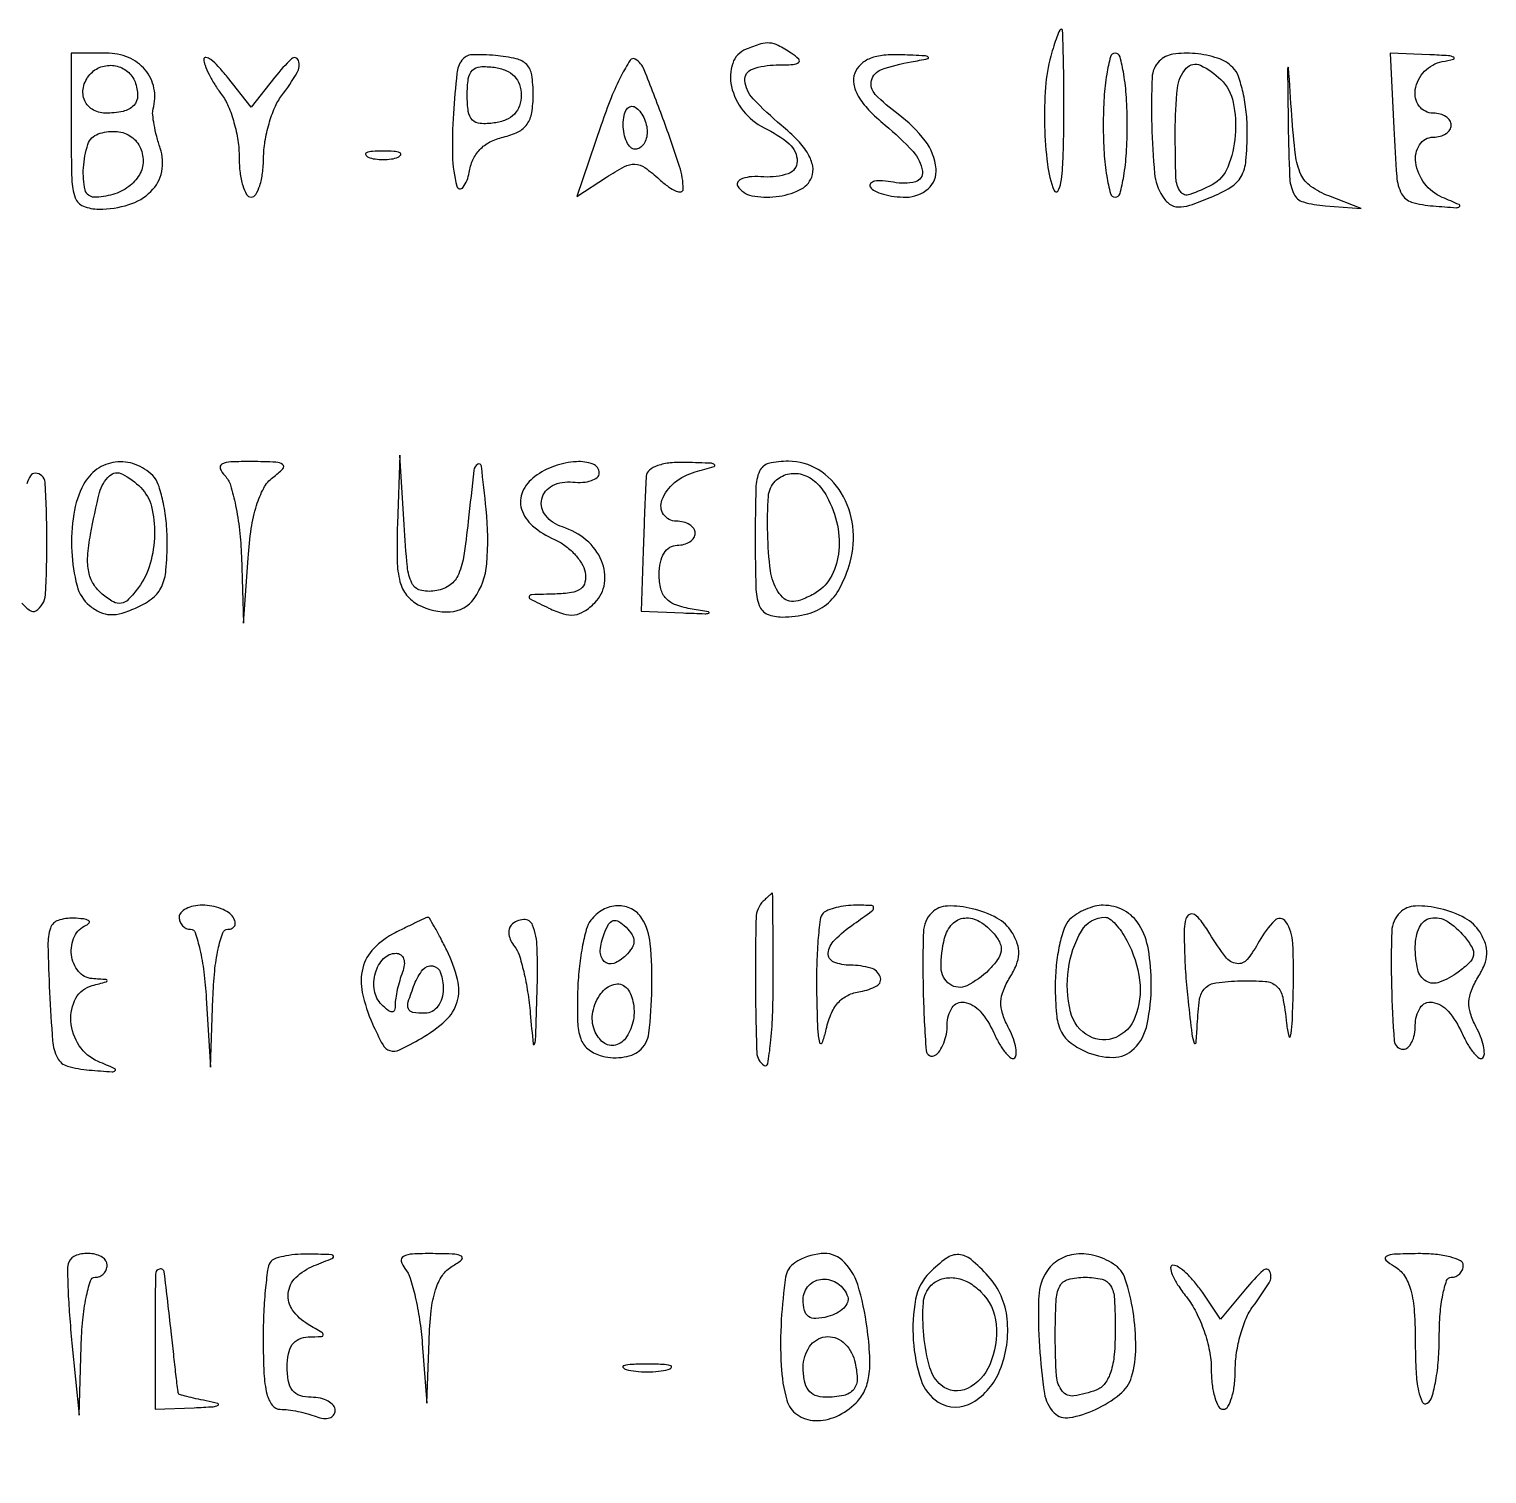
# Model space of a CAD drawing. Extents: x 24 to 1546, y 0 to 2379.
# Drawn here: x 945.5 to 1067, y 1287.6 to 1408 of the extents above; entities that cross this region are included whole.
import ezdxf

# ---------------------------------------------------------------- set-up
doc = ezdxf.new("R2010")
doc.units = 0
doc.header["$MEASUREMENT"] = 0
doc.layers.get('0').update_dxf_attribs({"linetype": 'CONTINUOUS'})

msp = doc.modelspace()

# ---------------------------------------------------------------- linework, layer by layer
for points in [[(1030.630286, 1405.75, 0.046877), (1030.192075, 1403.16855, 0.024772), (1030.11102, 1399.917988, 0.024578), (1030.344081, 1396.763529, 0.062562), (1030.906075, 1394.542738, 0.612952), (1031.209624, 1394.512834, 0.107508), (1031.475669, 1395.230452, 0.025883), (1031.654203, 1397.229461, 0.007719), (1031.721245, 1400.292738, 0.003269), (1031.720969, 1403.248067, 0.005449), (1031.677354, 1405.735992, 0.001192), (1031.610816, 1407.894822, 0.404524), (1031.502087, 1408, 0.298034), (1031.372585, 1407.915284, 0.010634), (1031.135105, 1407.339062, 0.016515), (1030.880824, 1406.612437, 0.010441)], [(1005.25, 1406.337719, 0.216915), (1004.122345, 1405.151414, 0.140433), (1004.018794, 1403.22869, 0.111622), (1004.996868, 1401.191255, 0.113982), (1006.75, 1399.791091, -0.065566), (1008.83457, 1398.431641, -0.220347), (1009.494245, 1396.986409, -0.320364), (1008.746577, 1395.951481, -0.098824), (1006.72721, 1395.691384, 0.030923), (1005.703254, 1395.69864, 0.068876), (1004.939832, 1395.550018, 0.142779), (1004.556602, 1395.280198, 0.316825), (1004.536227, 1394.941384, 0.207209), (1005.70776, 1394.12504, 0.079686), (1007.731643, 1394.042185, 0.078898), (1009.699514, 1394.598672, 0.195258), (1010.704927, 1395.673436, 0.138176), (1010.788462, 1396.580901, 0.086952), (1010.414632, 1397.585368, 0.060302), (1009.557289, 1398.71265, 0.026131), (1008.173542, 1399.996262, -0.028827), (1005.820524, 1402.202712, -0.170552), (1005.139399, 1403.719618, -0.342799), (1005.759717, 1404.674106, -0.082294), (1007.75, 1405.015313, 0.011096), (1009.150937, 1405.054211, 0.155556), (1009.616929, 1405.228862, 0.461139), (1009.628119, 1405.512621, 0.043106), (1009, 1406, 0.022329), (1007.911049, 1406.636696, 0.098976), (1007.203011, 1406.845769, 0.097389), (1006.46328, 1406.768296, 0.021256)], [(949, 1399.5, 0.006695), (949.053765, 1395.485022, 0.078795), (949.338803, 1393.953807, 0.215329), (950.015646, 1393.249466, 0.09557), (951.30887, 1393, 0.074972), (953.811718, 1393.377409, 0.121139), (955.649395, 1394.480047, 0.147496), (956.544118, 1396.132011, 0.133274), (956.424426, 1398.076196, -0.017554), (956.127358, 1399.066739, -0.019685), (955.913163, 1400.03874, -0.01938), (955.796488, 1400.874069, -0.091786), (955.836394, 1401.353558, 0.115467), (955.899264, 1403.090559, 0.12693), (955.173586, 1404.607335, 0.120702), (953.768063, 1405.635997, 0.098203), (951.932612, 1406), (949, 1406)], [(960.054039, 1405.5, 0.090426), (960.152388, 1404.988421, 0.023833), (960.492079, 1404.223543, 0.023392), (960.969134, 1403.375425, 0.022105), (961.531803, 1402.55887, -0.06297), (962.095267, 1401.578826, -0.030841), (962.568717, 1400.215967, -0.030007), (962.892199, 1398.718091, -0.038193), (963, 1397.30887, 0.028616), (963.072617, 1396.041096, 0.044794), (963.29375, 1394.971981, 0.056053), (963.614859, 1394.223938, 0.269593), (964, 1394, 0.265128), (964.387192, 1394.220834, 0.056741), (964.715592, 1394.954688, 0.045313), (964.946956, 1396.004841, 0.029134), (965.031803, 1397.25, -0.038256), (965.151715, 1398.636656, -0.029648), (965.485547, 1400.115519, -0.030416), (965.966128, 1401.465055, -0.061237), (966.531803, 1402.44113, 0.026832), (967.8387, 1404.376603, 0.224078), (967.940783, 1405.400361, 0.544343), (967.372738, 1405.534762, 0.034227), (965.977764, 1404), (964, 1401.5), (962.022236, 1404, 0.018021), (961.26217, 1404.892678, 0.044583), (960.62825, 1405.471875, 0.11756), (960.230449, 1405.648172, 0.471845)], [(980.850282, 1400.959704, 0.023323), (980.775651, 1397.447593, 0.058815), (981.139252, 1394.920258, 0.630793), (981.661022, 1394.822666, 0.122468), (982.159206, 1396.046897, -0.070109), (982.468076, 1397.110051, -0.085859), (983.046392, 1397.966304, -0.083071), (983.895906, 1398.598421, -0.060994), (985, 1399.00409, 0.054595), (986.242107, 1399.442569, 0.127587), (986.988903, 1400.074452, 0.114681), (987.380617, 1401.037276, 0.039526), (987.5, 1402.545085, 0.036237), (987.38127, 1404.181187, 0.15707), (986.95764, 1405.043854, 0.147046), (986.092218, 1405.528757, 0.030488), (984.350282, 1405.805879, 0.034211), (982.390861, 1405.861569, 0.230278), (981.558156, 1405.414577, 0.131201), (981.138854, 1404.315866, 0.008944)], [(993.166649, 1400.027455), (991.148416, 1394.05114), (993.599831, 1395.657369, -0.022561), (995.097942, 1396.545076, -0.133429), (995.978499, 1396.746167, -0.145952), (996.799408, 1396.464407, -0.028777), (998.025623, 1395.476811, 0.025774), (998.784472, 1394.858089, 0.060875), (999.420027, 1394.501843, 0.141511), (999.824417, 1394.457943, 0.364399), (1000, 1394.666874, 0.079015), (999.699179, 1396.558566, 0.009595), (998.313095, 1400.545405, 0.006446), (996.756746, 1404.597958, 0.160778), (995.998836, 1405.500719, 0.410826), (995.580033, 1405.40441, 0.021913), (994.831125, 1404.100457, 0.024058), (993.999032, 1402.283292, 0.013907)], [(1014.295073, 1404.326564, 0.138176), (1014.211538, 1403.419099, 0.086952), (1014.585368, 1402.414632, 0.060302), (1015.442711, 1401.28735, 0.026131), (1016.826458, 1400.003738, -0.031964), (1019.149333, 1397.798032, -0.151317), (1019.933393, 1396.162414, -0.387308), (1019.342702, 1395.284735, -0.107476), (1017.530262, 1395.238966, 0.027972), (1016.617574, 1395.361032, 0.068119), (1015.941332, 1395.321085, 0.162929), (1015.613909, 1395.134463, 0.332306), (1015.589279, 1394.855543, 0.143967), (1015.956781, 1394.52583, 0.041221), (1016.679751, 1394.251316, 0.037812), (1017.585845, 1394.063011, 0.03234), (1018.559017, 1394, 0.183435), (1020.414762, 1394.704522, 0.23938), (1021.07039, 1396.369113, 0.140244), (1020.161324, 1398.689613, 0.070645), (1017.902225, 1400.914167, -0.039687), (1016.007138, 1402.562826, -0.261177), (1015.690206, 1403.732735, -0.254003), (1016.522702, 1404.63741, -0.038), (1019, 1405.279142, 0.00494), (1020.381547, 1405.541102, 0.648734), (1020.41044, 1405.668778, 0.149112), (1020.110756, 1405.77693, 0.002205), (1018.218615, 1405.863818, 0.033421), (1016.715938, 1405.825733, 0.070432), (1015.5831, 1405.557152, 0.09444), (1014.787558, 1405.056455, 0.114072)], [(1035, 1400, 0.015416), (1035.071434, 1397.683687, 0.025878), (1035.291667, 1395.75, 0.024068), (1035.604992, 1394.303225, 0.339565), (1036, 1394, 0.339565), (1036.395008, 1394.303225, 0.024068), (1036.708333, 1395.75, 0.025878), (1036.928566, 1397.683687, 0.015416), (1037, 1400, 0.015416), (1036.928566, 1402.316313, 0.025878), (1036.708333, 1404.25, 0.024068), (1036.395008, 1405.696775, 0.339565), (1036, 1406, 0.339565), (1035.604992, 1405.696775, 0.024068), (1035.291667, 1404.25, 0.025878), (1035.071434, 1402.316313, 0.015416)], [(1039.666667, 1405.333333, 0.188998), (1039.068584, 1403.964044, 0.015254), (1039.037697, 1399.960217, 0.018309), (1039.274229, 1395.983189, 0.117625), (1039.922954, 1394.090423, 0.089797), (1040.529926, 1393.430303, 0.155209), (1041.226482, 1393.183714, 0.089107), (1042.214776, 1393.328497, 0.017375), (1043.907641, 1393.961744, 0.037994), (1045.621346, 1394.82934, 0.128409), (1046.488359, 1395.722088, 0.107002), (1046.893139, 1397.020684, 0.022246), (1047, 1399.42132, 0.02615), (1046.911675, 1401.109014, 0.028741), (1046.6475, 1402.725013, 0.029885), (1046.263408, 1404.064462, 0.112062), (1045.8, 1404.8, 0.118199), (1044.532541, 1405.577247, 0.057074), (1042.655723, 1405.959188, 0.057775), (1040.80926, 1405.906209, 0.161711)], [(1059.202283, 1399.75, 0.007356), (1059.454341, 1395.709986, 0.098684), (1059.853765, 1394.28754, 0.207745), (1060.69366, 1393.593425, 0.050808), (1062.5, 1393.265736, 0.002291), (1064.414978, 1393.125023, 0.211108), (1064.672849, 1393.218376, 0.533532), (1064.644809, 1393.378956, 0.004353), (1063.25, 1393.983511, -0.132043), (1061.776108, 1395.134158, -0.124885), (1061.038965, 1396.892883, -0.180334), (1061.350981, 1398.368151, -0.256817), (1062.5, 1399, 0.064853), (1063.073457, 1399.074694, 0.082425), (1063.559375, 1399.29375, 0.098894), (1063.884432, 1399.618646, 0.148195), (1064, 1400, 0.148195), (1063.884432, 1400.381354, 0.098894), (1063.559375, 1400.70625, 0.082425), (1063.073457, 1400.925306, 0.064853), (1062.5, 1401, -0.238821), (1061.32254, 1401.596421, -0.204268), (1061.002278, 1402.963697, -0.148617), (1061.773487, 1404.489544, -0.155603), (1063.25, 1405.294267, 0.016623), (1064.189335, 1405.507797, 0.679341), (1064.207584, 1405.658402, 0.10967), (1063.771637, 1405.783505, 0.00493), (1062.202283, 1405.863818), (1058.904565, 1406)], [(954.32411, 1403.597766, -0.089922), (954.54035, 1402.455199, -0.195448), (954.216281, 1401.63992, -0.152441), (953.329735, 1401.151136, -0.050372), (951.833333, 1401, -0.144806), (950.746631, 1401.321462, -0.166231), (950.080493, 1402.169004, -0.156123), (950.050268, 1403.29115, -0.12631), (950.666667, 1404.333333, -0.124883), (951.606864, 1404.892984, -0.122331), (952.707865, 1404.942546, -0.123631), (953.695388, 1404.472223, -0.129185)], [(986.5, 1402.5, -0.082847), (986.352757, 1401.617458, -0.110331), (985.928806, 1400.926605, -0.102222), (985.222385, 1400.446544, -0.0631), (984.25, 1400.180449, -0.049728), (983.08473, 1400.131823, -0.187903), (982.43287, 1400.430103, -0.160065), (982.092891, 1401.129015, -0.033839), (982, 1402.5, -0.033839), (982.092891, 1403.870985, -0.160065), (982.43287, 1404.569897, -0.187903), (983.08473, 1404.868177, -0.049728), (984.25, 1404.819551, -0.0631), (985.222385, 1404.553456, -0.102222), (985.928806, 1404.073395, -0.110331), (986.352757, 1403.382542, -0.082847)], [(1044.8, 1403.8, -0.146056), (1045.828579, 1401.896154, -0.072339), (1045.997118, 1399.129783, -0.07397), (1045.37915, 1396.505296, -0.176932), (1044.065741, 1395.035184, -0.036989), (1042.20947, 1394.211889, -0.340459), (1041.424048, 1394.465901, -0.144155), (1041.056734, 1395.59174, -0.007258), (1041, 1399.5, -0.025535), (1041.182559, 1403.072364, -0.156671), (1041.913239, 1404.740119, -0.332344), (1043.103464, 1404.988, -0.087474)], [(1050.412042, 1400, 0.006382), (1050.52465, 1395.718463, 0.098262), (1050.866459, 1394.290529, 0.220299), (1051.676104, 1393.599839, 0.050049), (1053.5, 1393.281886), (1056.5, 1393.063772), (1053.797894, 1394.099255, -0.062416), (1052.306727, 1394.895816, -0.131922), (1051.475469, 1395.8965, -0.078322), (1051.017083, 1397.524106, -0.012601), (1050.709936, 1400.817369, 0.000175), (1050.437994, 1404.801777, 0.810153), (1050.389867, 1404.808584, 0.090888), (1050.351132, 1404.580489, 0.000117)], [(997, 1399.440983, -0.067639), (996.925146, 1398.890182, -0.08433), (996.70625, 1398.423289, -0.09965), (996.38134, 1398.111069, -0.142666), (996, 1398, -0.195654), (995.618015, 1398.155423, -0.086673), (995.29375, 1398.604836, -0.066561), (995.073608, 1399.270941, -0.0466), (995, 1400.059017, -0.047867), (995.071541, 1400.804599, -0.104212), (995.29375, 1401.33165, -0.181468), (995.621877, 1401.558599, -0.202618), (996, 1401.5, -0.08825), (996.382836, 1401.157656, -0.053305), (996.70625, 1400.640225, -0.051278), (996.925833, 1400.038022, -0.061875)], [(955, 1397, -0.135612), (954.684693, 1395.858848, -0.099785), (953.7977, 1394.883657, -0.086556), (952.473972, 1394.225949, -0.072238), (950.918213, 1394, -0.352042), (950.16704, 1394.603708, -0.070041), (950.024811, 1396.447876, -0.063135), (950.398159, 1398.399842, -0.234166), (951.25, 1399.269359, -0.092767), (952.659926, 1399.483342, -0.12815), (953.881184, 1399.119839, -0.139346), (954.701639, 1398.238578, -0.118747)], [(973.75, 1397.337719, 0.057986), (974.320008, 1397.181385, 0.037979), (975, 1397.12966, 0.037979), (975.679992, 1397.181385, 0.057986), (976.25, 1397.337719, 0.174857), (976.459382, 1397.525001, 0.447206), (976.398438, 1397.693942, 0.078554), (975.89144, 1397.810911, 0.017491), (975, 1397.842105, 0.017491), (974.10856, 1397.810911, 0.078554), (973.601562, 1397.693942, 0.447206), (973.540618, 1397.525001, 0.174857)], [(950.035184, 1370.065741, 0.084958), (949.211611, 1367.596152, 0.050377), (949.050757, 1364.488133, 0.051157), (949.488457, 1361.615103, 0.157448), (950.529614, 1359.975423, 0.064112), (951.400712, 1359.423598, 0.100504), (952.259857, 1359.216725, 0.083206), (953.246014, 1359.345727, 0.032867), (954.529614, 1359.831539, 0.060604), (955.811208, 1360.614799, 0.119404), (956.541969, 1361.549661, 0.085648), (956.901196, 1362.928254, 0.02101), (957, 1365.278561, 0.025321), (956.911707, 1367.02091, 0.028193), (956.6475, 1368.683077, 0.029192), (956.263672, 1370.05725, 0.114156), (955.8, 1370.8, 0.10819), (954.338635, 1371.736392, 0.120833), (952.679399, 1371.926055, 0.123406), (951.146845, 1371.32765, 0.115908)], [(961.8, 1370.8, -0.12377), (962.277076, 1370.002511, -0.022617), (962.701839, 1368.322187, -0.023096), (963.026134, 1366.262818, -0.019175), (963.184982, 1364.05), (963.369965, 1358.5), (963.743575, 1363.932601, -0.019843), (964.010137, 1366.383299, -0.037564), (964.449463, 1368.319548, -0.048006), (965.047301, 1369.756955, -0.108116), (965.808592, 1370.650798, 0.03223), (966.642891, 1371.374244, 0.458579), (966.619259, 1371.721614, 0.152282), (966.058815, 1371.920304, 0.00731), (964.05, 1371.968197, 0.012562), (962.309965, 1371.94052, 0.109905), (961.56875, 1371.743374, 0.382086), (961.428062, 1371.371827, 0.104738)], [(976.189084, 1366.785184, 0.012468), (976.164005, 1363.704227, 0.05892), (976.400499, 1361.956498, 0.106262), (976.956257, 1360.845768, 0.101279), (977.927558, 1360.03877, 0.138722), (980.592496, 1359.454826, 0.227188), (982.573801, 1360.554687, 0.13515), (983.628595, 1363.457206, 0.045544), (983.578039, 1368, 0.003675), (983.182344, 1371.59912, 0.560908), (982.872648, 1371.741748, 0.219491), (982.558283, 1371.226574, 0.00236), (982.087003, 1367, -0.012536), (981.686767, 1363.971543, -0.072719), (981.209127, 1362.436449, -0.143127), (980.468666, 1361.610966, -0.103867), (979.301777, 1361.187234, -0.098932), (978.083416, 1361.255398, -0.224123), (977.390495, 1361.832048, -0.085335), (977.015217, 1363.212091, -0.008235), (976.740861, 1366.687234), (976.378169, 1372.5)], [(987.636704, 1370.723619, 0.13033), (986.611565, 1369.456506, 0.182425), (986.524865, 1368.016769, 0.142495), (987.453097, 1366.611722, 0.072484), (989.263318, 1365.478879, -0.05402), (990.138885, 1364.974772, -0.047066), (990.931416, 1364.273483, -0.049591), (991.529825, 1363.491581, -0.092314), (991.817482, 1362.75, -0.095695), (991.813405, 1361.915709, -0.188517), (991.461943, 1361.365391, -0.121391), (990.688209, 1361.048991, -0.030663), (989.323324, 1360.93232, 0.002829), (987.381754, 1360.874784, 0.284894), (987.165432, 1360.729829, 0.402829), (987.238379, 1360.523962, 0.003886), (988.792505, 1359.760539, 0.03774), (990.016808, 1359.280903, 0.10403), (990.934986, 1359.197463, 0.115331), (991.751903, 1359.492271, 0.052403), (992.640126, 1360.211555, 0.162097), (993.443677, 1361.817246, 0.137505), (993.19539, 1363.706146, 0.116832), (991.925582, 1365.423779, 0.098883), (989.944191, 1366.517713, -0.14472), (988.543478, 1367.465287, -0.231773), (988.216669, 1368.841967, -0.22709), (989.105179, 1369.965692, -0.141579), (990.790988, 1370.26179, 0.042527), (991.636913, 1370.242822, 0.066278), (992.351103, 1370.38384, 0.091764), (992.831544, 1370.652783, 0.222952), (993, 1371.01179, 0.314162), (992.484536, 1371.751198, 0.102072), (991.094419, 1371.960955, 0.072758), (989.279068, 1371.59497, 0.071917)], [(996.913694, 1370.75, 0.006388), (996.871216, 1369.994423, 0.000851), (996.804655, 1368.398438, 0.000985), (996.732692, 1366.506002, 0.000828), (996.663694, 1364.5), (996.5, 1359.5), (1000, 1359.359171, 0.001701), (1001.815673, 1359.292301, 0.108586), (1002.126424, 1359.349784, 0.745894), (1002.116616, 1359.438438, 0.003529), (1000.75, 1359.675594, -0.042798), (999.397473, 1360.021396, -0.119186), (998.579479, 1360.549296, -0.132386), (998.142391, 1361.354737, -0.058556), (998, 1362.566422, -0.049628), (998.100166, 1363.573101, -0.088738), (998.404094, 1364.344404, -0.11688), (998.884804, 1364.825422, -0.139141), (999.5, 1365, 0.064853), (1000.073457, 1365.074694, 0.082425), (1000.559375, 1365.29375, 0.098894), (1000.884432, 1365.618646, 0.148195), (1001, 1366, 0.154938), (1000.878911, 1366.381387, 0.097747), (1000.537836, 1366.70625, 0.080104), (1000.028282, 1366.92549, 0.06169), (999.426676, 1367, -0.24854), (998.365597, 1367.562167, -0.245611), (998.2275, 1368.76096, -0.130648), (999.278847, 1370.212582, -0.103559), (1001.005251, 1371.106475, 0.003938), (1002.570705, 1371.555378, 0.56072), (1002.611758, 1371.708722, 0.195388), (1002.348332, 1371.827751, 0.001955), (1000.25, 1371.90032, 0.031751), (998.922717, 1371.856745, 0.059), (997.87165, 1371.628141, 0.084136), (997.177202, 1371.248851, 0.211596)], [(1006, 1365.5, 0.006775), (1006.053959, 1361.517766, 0.07687), (1006.33595, 1359.972807, 0.212564), (1007.000498, 1359.263551, 0.10181), (1008.25, 1359.015313, 0.059541), (1010.375762, 1359.284041, 0.109224), (1011.930865, 1360.058926, 0.104092), (1013.061754, 1361.447428, 0.050658), (1013.902839, 1363.585233, 0.098941), (1014.132467, 1366.586433, 0.106804), (1013.172347, 1369.356233, 0.117556), (1011.251972, 1371.295453, 0.139964), (1008.784392, 1372, 0.058323), (1007.115584, 1371.804677, 0.237587), (1006.357092, 1371.16639, 0.095474), (1006.051082, 1369.760695, 0.005994)], [(954.8, 1369.8, -0.135949), (955.694416, 1368.220174, -0.06709), (955.951838, 1365.909232, -0.063979), (955.580579, 1363.466438, -0.08842), (954.608213, 1361.478876, -0.031077), (953.789451, 1360.493898, -0.159873), (953.174131, 1360.15927, -0.17922), (952.52138, 1360.273769, -0.041124), (951.58888, 1360.926236, -0.081379), (950.856075, 1361.769083, -0.089966), (950.461966, 1362.773775, -0.067196), (950.383072, 1364.083051, -0.026068), (950.612007, 1365.888489, -0.017493), (951.370531, 1369.391615, -0.143805), (952.192598, 1370.782294, -0.318437), (953.26513, 1370.927652, -0.07603)], [(1011.964816, 1369.065741, -0.070693), (1012.844912, 1366.656548, -0.085848), (1012.935684, 1364.257586, -0.099787), (1012.241802, 1362.247365, -0.137892), (1010.872826, 1360.931939, -0.030422), (1009.767797, 1360.424384, -0.11085), (1009.009108, 1360.310534, -0.155092), (1008.419794, 1360.545628, -0.079837), (1007.888139, 1361.146755, -0.110543), (1007.269952, 1362.868998, -0.025086), (1007.038224, 1365.983524, -0.021912), (1007.099227, 1369.077759, -0.182452), (1007.666667, 1370.333333, -0.135732), (1008.702842, 1370.920546, -0.133931), (1009.899244, 1370.896006, -0.115069), (1011.056337, 1370.239758, -0.083783)], [(958, 1334, 0.09393), (958.072347, 1333.618283, 0.096597), (958.279091, 1333.29375, 0.099051), (958.587573, 1333.076524, 0.104393), (958.950096, 1333, -0.325375), (959.34086, 1332.715601, -0.022093), (959.727092, 1331.310937, -0.024915), (960.054123, 1329.454092, -0.015462), (960.261012, 1327.25), (960.621831, 1321.5), (960.810916, 1327.25, -0.016449), (960.959247, 1329.502149, -0.028779), (961.24994, 1331.347972, -0.029545), (961.625718, 1332.691022, -0.320026), (962.059017, 1333, 0.108972), (962.413961, 1333.078288, 0.182303), (962.6254, 1333.29375, 0.161196), (962.656512, 1333.6179, 0.082592), (962.5, 1334, 0.111412), (962.123976, 1334.383556, 0.050262), (961.49335, 1334.70625, 0.046318), (960.729296, 1334.925923, 0.046881), (959.940983, 1335, 0.049547), (959.198222, 1334.926216, 0.069539), (958.570164, 1334.70625, 0.089706), (958.147465, 1334.381787, 0.186414)], [(992.29744, 1333.75, 0.097073), (991.92073, 1332.980073, 0.019674), (991.584018, 1331.489411, 0.020066), (991.326521, 1329.697, 0.017608), (991.199229, 1327.809696, 0.015592), (991.196821, 1325.277765, 0.077037), (991.45698, 1323.879865, 0.136751), (992.046952, 1323.035005, 0.095806), (993.072221, 1322.477078, 0.057325), (993.938611, 1322.307931, 0.049327), (994.866988, 1322.326773, 0.051812), (995.715974, 1322.518762, 0.091957), (996.340199, 1322.867377, 0.193079), (997.137187, 1324.338089, 0.02391), (997.387212, 1328.04571, 0.027099), (997.256938, 1331.802506, 0.116707), (996.555797, 1333.909719, 0.137834), (995.697015, 1334.699043, 0.127389), (994.525454, 1334.956017, 0.117123), (993.298182, 1334.615469, 0.104974)], [(1006.666667, 1335.333333, 0.192373), (1006.069194, 1333.940783, 0.007821), (1006.015935, 1328.364442, 0.006786), (1006.126742, 1322.729972, 0.251082), (1006.75, 1321.654508, 0.533781), (1007.046354, 1321.789361, 0.013879), (1007.279688, 1323.502218, 0.017387), (1007.446512, 1325.787662, 0.009524), (1007.5, 1328.595492, 0.001055), (1007.494012, 1331.434754, 0.001759), (1007.475521, 1333.824926, 0.000125), (1007.450888, 1335.966179, 0.410775), (1007.416667, 1336, 0.179268), (1007.363642, 1335.980357, 0.004277), (1007.161979, 1335.804167, 0.008855), (1006.928188, 1335.588822, 0.005835)], [(1011.666667, 1334.333333, 0.16688), (1011.408545, 1333.805312, 0.010729), (1011.230588, 1332.075521, 0.014738), (1011.121483, 1329.962317, 0.010389), (1011.118315, 1327.583333, 0.004233), (1011.199713, 1324.667935, 0.051094), (1011.354402, 1323.558022, 0.725086), (1011.577538, 1323.541146, 0.045525), (1011.874746, 1324.5, -0.042898), (1012.296367, 1325.885905, -0.084221), (1012.896228, 1326.866254, -0.09911), (1013.711216, 1327.493646, -0.079438), (1014.771262, 1327.821494, 0.093507), (1016.134276, 1328.285128, 0.370869), (1016.411294, 1329.053166, 0.238088), (1015.625227, 1329.769757, 0.068036), (1013.940983, 1330, -0.094678), (1012.542393, 1330.267226, -0.329944), (1012.085944, 1331.002088, -0.180938), (1012.602471, 1332.100456, -0.040573), (1014.222506, 1333.443296, 0.004077), (1015.697635, 1334.494547, 0.212311), (1015.869043, 1334.79043, 0.434498), (1015.709417, 1334.974976, 0.009476), (1014.389173, 1335, 0.02936), (1013.553255, 1334.950873, 0.030695), (1012.741403, 1334.804167, 0.03226), (1012.061222, 1334.590296, 0.104442)], [(1020.712576, 1334.379243, 0.191117), (1020.013059, 1332.759695, 0.013558), (1019.998399, 1327.746317, 0.013058), (1020.243165, 1322.884828, 0.561971), (1021, 1322.5, 0.111412), (1021.383556, 1322.876024, 0.050262), (1021.70625, 1323.50665, 0.046318), (1021.925923, 1324.270704, 0.046881), (1022, 1325.059017, -0.142438), (1022.413606, 1326.481437, -0.304014), (1023.414481, 1326.921908, -0.174303), (1024.738055, 1326.162616, -0.069436), (1025.876926, 1324.370774, 0.023639), (1026.375325, 1323.401152, 0.043443), (1026.882658, 1322.67356, 0.062811), (1027.325376, 1322.261447, 0.367737), (1027.618461, 1322.285128, 0.206237), (1027.755793, 1322.630337, 0.045938), (1027.6781, 1323.274924, 0.040445), (1027.441067, 1324.061736, 0.029494), (1027.058163, 1324.891322, -0.047501), (1026.600394, 1325.984803, -0.085471), (1026.473742, 1326.946016, -0.084462), (1026.675544, 1327.901974, -0.045451), (1027.219848, 1328.980424, 0.042626), (1027.759494, 1330.034823, 0.085783), (1027.959774, 1330.944538, 0.09338), (1027.836197, 1331.81725, 0.058198), (1027.391843, 1332.753456, 0.130017), (1026.140847, 1333.925439, 0.06395), (1024.090065, 1334.712591, 0.065849), (1022.012556, 1334.936275, 0.192617)], [(1032.2, 1333.8, 0.114156), (1031.736328, 1333.05725, 0.029192), (1031.3525, 1331.683077, 0.028193), (1031.088293, 1330.02091, 0.025321), (1031, 1328.278561, 0.02101), (1031.098804, 1325.928254, 0.085648), (1031.458031, 1324.549661, 0.119404), (1032.188792, 1323.614799, 0.060604), (1033.470386, 1322.831539, 0.107107), (1035.812795, 1322.322158, 0.200534), (1037.572601, 1323.056031, 0.145248), (1038.660601, 1325.088925, 0.050776), (1039, 1328.422445, 0.041391), (1038.759796, 1331.319111, 0.095515), (1038.001687, 1333.358384, 0.133137), (1036.734978, 1334.561617, 0.124382), (1035, 1335, 0.062206), (1034.299678, 1334.912533, 0.039117), (1033.5175, 1334.6475, 0.038823), (1032.776675, 1334.259462, 0.056383)], [(1059.712576, 1334.379243, 0.189912), (1059.041359, 1332.835093, 0.014987), (1059.01985, 1328.276619, 0.012228), (1059.247602, 1323.69857, 0.392655), (1060, 1323, 0.191087), (1060.381882, 1323.151477, 0.088204), (1060.70625, 1323.5875, 0.068025), (1060.926307, 1324.234582, 0.048028), (1061, 1325, -0.137315), (1061.408793, 1326.460452, -0.305463), (1062.40941, 1326.921812, -0.178457), (1063.731879, 1326.174955, -0.069105), (1064.876926, 1324.370774, 0.023639), (1065.375325, 1323.401152, 0.043443), (1065.882658, 1322.67356, 0.062811), (1066.325376, 1322.261447, 0.367737), (1066.618461, 1322.285128, 0.206237), (1066.755793, 1322.630337, 0.045938), (1066.6781, 1323.274924, 0.040445), (1066.441067, 1324.061736, 0.029494), (1066.058163, 1324.891322, -0.047501), (1065.600394, 1325.984803, -0.085471), (1065.473742, 1326.946016, -0.084462), (1065.675544, 1327.901974, -0.045451), (1066.219848, 1328.980424, 0.042626), (1066.759494, 1330.034823, 0.085783), (1066.959774, 1330.944538, 0.09338), (1066.836197, 1331.81725, 0.058198), (1066.391843, 1332.753456, 0.130017), (1065.140847, 1333.925439, 0.06395), (1063.090065, 1334.712591, 0.065849), (1061.012556, 1334.936275, 0.192617)], [(947.202283, 1327.75, 0.007356), (947.454341, 1323.709986, 0.098684), (947.853765, 1322.28754, 0.207745), (948.69366, 1321.593425, 0.050808), (950.5, 1321.265736, 0.002291), (952.414978, 1321.125023, 0.211108), (952.672849, 1321.218376, 0.533532), (952.644809, 1321.378956, 0.004353), (951.25, 1321.983511, -0.147898), (949.680369, 1323.289447, -0.126752), (948.979314, 1325.329391, -0.145893), (949.390243, 1327.249045, -0.206503), (950.75, 1328.310674, 0.001923), (951.926177, 1328.622879, 0.339035), (952, 1328.719237, 0.392517), (951.923939, 1328.801199, 0.002113), (950.75, 1328.883999, -0.210746), (949.602429, 1329.483777, -0.141427), (949.027459, 1330.871524, -0.135318), (949.269448, 1332.398147, -0.192595), (950.25, 1333.337719, 0.142753), (950.499091, 1333.533897, 0.447431), (950.457858, 1333.717133, 0.098215), (950.016638, 1333.859549, 0.020521), (949.202283, 1333.921053, 0.088366), (947.90937, 1333.73631, 0.239208), (947.274362, 1333.098254, 0.084113), (947.065255, 1331.672061, 0.006338)], [(976.008858, 1332.710141, 0.081432), (974.214322, 1331.399255, 0.133496), (973.298204, 1329.769012, 0.115001), (973.262175, 1327.716895, 0.051365), (974.101737, 1325.132288, 0.018968), (974.956513, 1323.383576, 0.198179), (975.56134, 1322.887506, 0.189118), (976.355529, 1322.949723, 0.017052), (978.151702, 1323.898808, 0.055358), (980.193299, 1325.389889, 0.137189), (981.163359, 1326.948524, 0.134055), (981.195945, 1328.808641, 0.051816), (980.297736, 1331.25, 0.006352), (979.764395, 1332.303113, 0.01013), (979.279043, 1333.187857, 0.00435), (978.849626, 1333.919563, 0.281342), (978.72432, 1333.985258, 0.091683), (978.567082, 1333.945363, 0.00192), (977.834121, 1333.604612, 0.004402), (976.979738, 1333.194196, 0.002943)], [(985.675343, 1333.342009, 0.146414), (985.494277, 1333.006303, 0.0883), (985.481641, 1332.550763, 0.074689), (985.636256, 1332.046497, 0.061606), (985.939921, 1331.572391, -0.09704), (986.321745, 1330.872218, -0.018637), (986.707237, 1329.471191, -0.019216), (987.037963, 1327.777183, -0.016666), (987.256538, 1325.980381, 0.002655), (987.493065, 1323.445365, 0.81375), (987.611078, 1323.432771, 0.069924), (987.714225, 1324.028832, 0.000946), (987.825293, 1327.75, 0.013839), (987.826295, 1331.469867, 0.085114), (987.452231, 1333.341837, 0.330057), (986.709096, 1333.814138, 0.180408)], [(995.216667, 1330.816667, -0.103621), (994.205275, 1330.155634, -0.29781), (993.422432, 1330.319633, -0.219336), (993.091174, 1331.217175, -0.072159), (993.409244, 1332.624089, -0.040341), (993.787781, 1333.413665, -0.19067), (994.174991, 1333.718105, -0.218633), (994.629413, 1333.653597, -0.053524), (995.232783, 1333.167217, -0.053474), (995.739052, 1332.539301, -0.145657), (995.896548, 1331.996548, -0.143917), (995.732364, 1331.451783, -0.051746)], [(1025.912073, 1332.605946, -0.06587), (1026.392025, 1331.842405, -0.145561), (1026.48753, 1331.167295, -0.121064), (1026.200037, 1330.466925, -0.038752), (1025.463089, 1329.605946, -0.083171), (1023.629197, 1328.298267, -0.275691), (1022.211163, 1328.41843, -0.236688), (1021.489223, 1329.793638, -0.068197), (1021.779388, 1332.25, -0.122863), (1022.420718, 1333.4288, -0.187686), (1023.453022, 1333.936368, -0.158111), (1024.699556, 1333.647512, -0.084384)], [(1036.964816, 1332.065741, -0.091391), (1038.024744, 1328.746806, -0.125445), (1037.64268, 1325.64972, -0.200526), (1036.038627, 1323.989292, -0.228418), (1033.846804, 1324.081988, -0.214779), (1032.268603, 1326.131216, -0.091569), (1032.089943, 1329.665261, -0.098358), (1033.175138, 1332.85217, -0.267765), (1035.164816, 1334, -0.167935), (1035.527329, 1333.87471, -0.038972), (1036.009053, 1333.431812, -0.035991), (1036.512376, 1332.806217, -0.028548)], [(1041.882338, 1333.858751, 0.071187), (1041.75314, 1333.028437, 0.009919), (1041.766416, 1331.283508, 0.011181), (1041.870001, 1329.20541, 0.009276), (1042.070621, 1327, 0.002757), (1042.384509, 1324.277417, 0.063709), (1042.575682, 1323.520976, 0.789369), (1042.731392, 1323.542989, 0.012012), (1042.837003, 1325.051812, -0.023152), (1043.032901, 1327.171538, -0.161718), (1043.48734, 1328.090821, -0.167083), (1044.393569, 1328.53972, -0.025124), (1046.445627, 1328.701293, -0.025414), (1048.514407, 1328.654782, -0.170161), (1049.443496, 1328.250541, -0.15926), (1049.949798, 1327.33994, -0.021535), (1050.277524, 1325.149482, 0.027662), (1050.451211, 1324.07839, 0.806798), (1050.60696, 1324.07886, 0.041881), (1050.740958, 1325.133989, 0.003929), (1050.831897, 1327.75, 0.017578), (1050.798182, 1331.830394, 0.136935), (1050.213416, 1333.621388, 0.472731), (1049.27559, 1333.71533, 0.074147), (1048, 1332, -0.046811), (1046.992818, 1330.479189, -0.265754), (1046.12255, 1330.138844, -0.195647), (1045.188121, 1330.690264, -0.026477), (1043.880337, 1332.608751, 0.021588), (1043.153197, 1333.698175, 0.095295), (1042.590684, 1334.221228, 0.275466), (1042.179877, 1334.230041, 0.19184)], [(1065.089808, 1332.391787, -0.04166), (1065.729282, 1331.475773, -0.177123), (1065.844067, 1330.828723, -0.16001), (1065.517599, 1330.220131, -0.032444), (1064.564931, 1329.42382, -0.066658), (1063.011894, 1328.578911, -0.230133), (1061.901794, 1328.676019, -0.206239), (1061.210052, 1329.636052, -0.054455), (1061, 1331.559017, -0.106863), (1061.348102, 1333.169146, -0.240504), (1062.298348, 1333.926506, -0.195949), (1063.645594, 1333.672822, -0.076388)], [(976.606989, 1329.418213, 0.020216), (976.374572, 1328.73067, 0.016106), (976.178303, 1327.9726, 0.016397), (976.042047, 1327.257735, 0.038908), (976, 1326.718213, -0.067079), (975.937689, 1326.255842, -0.341337), (975.743485, 1326.10973, -0.172056), (975.418147, 1326.229831, -0.02275), (974.867217, 1326.732783, -0.155882), (974.270138, 1327.890603, -0.111155), (974.35024, 1329.357448, -0.121807), (975.031951, 1330.552585, -0.205315), (976.075604, 1331, -0.162438), (976.459252, 1330.871984, -0.151794), (976.70191, 1330.535923, -0.110153), (976.755665, 1330.02424, -0.062998)], [(980, 1328, -0.072314), (979.888136, 1327.230589, -0.08892), (979.5625, 1326.583333, -0.10214), (979.075754, 1326.153209, -0.130775), (978.5, 1326, -0.036287), (977.465711, 1326.075161, -0.274596), (977.100721, 1326.370956, -0.168163), (977.0888, 1326.951151, -0.013436), (977.606989, 1328.418213, -0.07847), (978.308319, 1329.634558, -0.272501), (979.125027, 1329.941099, -0.276633), (979.779244, 1329.375605, -0.07973)], [(995.84378, 1325.439086, -0.092633), (995.287701, 1324.03143, -0.190189), (994.347657, 1323.340331, -0.239233), (993.354355, 1323.553689, -0.131543), (992.605954, 1324.584484, -0.13925), (992.467863, 1326.120058, -0.113353), (993.13285, 1327.638516, -0.159656), (994.216857, 1328.405283, -0.277942), (995.251399, 1328.148601, -0.092832), (995.585101, 1327.661106, -0.050014), (995.811577, 1326.966515, -0.04744), (995.905934, 1326.18684, -0.054331)], [(948.794287, 1305.25, 0.106846), (948.68927, 1304.717223, 0.005534), (948.740898, 1302.957813, 0.008573), (948.862155, 1300.853101, 0.006105), (949.067162, 1298.5), (949.663785, 1292.5), (949.831892, 1298.25, -0.016336), (949.968497, 1300.454132, -0.02647), (950.244368, 1302.310937, -0.024612), (950.59964, 1303.704412, -0.329157), (951, 1304, 0.099038), (951.381638, 1304.076342, 0.097945), (951.70625, 1304.29375, 0.097945), (951.923658, 1304.618362, 0.099038), (952, 1305, 0.27029), (951.613977, 1305.661922, 0.109697), (950.578237, 1305.978174, 0.100078), (949.435937, 1305.838508, 0.213702)], [(965.666667, 1305.333333, 0.161051), (965.403673, 1304.810475, 0.011119), (965.195833, 1303.148958, 0.014928), (965.048521, 1301.116473, 0.010625), (965, 1298.833333, 0.011621), (965.066265, 1295.982693, 0.04804), (965.310781, 1294.27829, 0.09947), (965.749911, 1293.337679, 0.238294), (966.418213, 1293, -0.032815), (967.074909, 1292.956854, -0.017107), (967.884475, 1292.821697, -0.016939), (968.709117, 1292.625558, -0.024761), (969.418213, 1292.393011, 0.061217), (970.023615, 1292.242209, 0.107411), (970.53535, 1292.289503, 0.150596), (970.871528, 1292.522024, 0.168247), (971, 1292.893011, 0.175384), (970.847124, 1293.315437, 0.092966), (970.4125, 1293.674822, 0.073174), (969.765158, 1293.918066, 0.053388), (969, 1294, -0.07578), (968.064742, 1294.142566, -0.149477), (967.45, 1294.5625, -0.124434), (967.106468, 1295.317234, -0.044917), (967, 1296.5, -0.046252), (967.103616, 1297.617719, -0.105433), (967.428041, 1298.395951, -0.135544), (967.978596, 1298.856198, -0.102727), (968.75, 1299.030409, 0.006989), (969.869488, 1299.065518, 0.400998), (970, 1299.202085, 0.262137), (969.885865, 1299.404826, 0.004477), (968.75, 1300.080099, -0.10557), (967.451459, 1301.260489, -0.183154), (967.081125, 1302.650533, -0.176306), (967.722922, 1303.975952, -0.097467), (969.25, 1304.968838, 0.002782), (970.791851, 1305.598575, 0.396281), (970.865793, 1305.762875, 0.310813), (970.701006, 1305.884645, 0.002293), (968.916667, 1305.936614, 0.024191), (967.878806, 1305.911866, 0.027838), (966.896354, 1305.785547, 0.028627), (966.08855, 1305.587201, 0.122453)], [(976.813591, 1304.724609, -0.097244), (977.247535, 1303.928095, -0.019548), (977.673859, 1302.362573, -0.019968), (978.031168, 1300.472617, -0.017486), (978.255787, 1298.474609), (978.639504, 1293.5), (978.819752, 1298.70031, -0.01814), (978.997244, 1301.198706, -0.048469), (979.358682, 1302.94527, -0.071435), (979.929143, 1304.145919, -0.114802), (980.75, 1304.919901, 0.036926), (981.534414, 1305.457968, 0.511838), (981.519687, 1305.749936, 0.134666), (980.964483, 1305.92566, 0.007447), (979.127555, 1305.969591, 0.014183), (977.431564, 1305.936773, 0.111937), (976.678596, 1305.727848, 0.343898), (976.504581, 1305.332601, 0.111711)], [(1009.309536, 1305.212466, 0.218922), (1008.532571, 1304.009362, 0.020937), (1008.173195, 1300.445694, 0.02717), (1008.15686, 1296.655374, 0.056884), (1008.636652, 1293.75, 0.172905), (1009.488686, 1292.555849, 0.144308), (1010.974811, 1292.060061, 0.115641), (1012.766815, 1292.413805, 0.090305), (1014.403137, 1293.545994, 0.086637), (1015.10442, 1294.543936, 0.073615), (1015.476505, 1295.778431, 0.051335), (1015.548187, 1297.436581, 0.018356), (1015.320788, 1299.795994, 0.04085), (1014.53733, 1303.393237, 0.136157), (1013.251287, 1305.414073, 0.213743), (1011.496966, 1305.980383, 0.11486)], [(1020.519937, 1304.37708, 0.152451), (1019.363038, 1302.170136, 0.062064), (1019.170209, 1298.747897, 0.062544), (1019.815502, 1295.439144, 0.175118), (1021.25, 1293.60696, 0.280703), (1024.107492, 1293.571234, 0.166095), (1026.395528, 1296.250536, 0.119988), (1026.993736, 1300.533489, 0.160226), (1025.411226, 1304.098094, 0.033044), (1023.984223, 1305.479516, 0.162952), (1022.958809, 1305.889128, 0.173669), (1021.93194, 1305.586125, 0.038659)], [(1030.148578, 1304.25, 0.115742), (1029.605482, 1302.161014, 0.022318), (1029.687063, 1298.227318, 0.020317), (1030.10185, 1294.32866, 0.158332), (1030.903772, 1292.712839, 0.248988), (1032.191111, 1292.303291, 0.063238), (1034.352099, 1292.986826, 0.061168), (1036.394179, 1294.252479, 0.153695), (1037.355932, 1295.692716, 0.070167), (1037.712078, 1298.154687, 0.040258), (1037.481151, 1301.151205, 0.038665), (1036.836266, 1303.848557, 0.175286), (1035.861998, 1305.106452, 0.07859), (1034.205714, 1305.822155, 0.100288), (1032.548361, 1305.906943, 0.112806), (1031.13237, 1305.352095, 0.122576)], [(1059.25, 1304.919901, -0.115389), (1060.088493, 1304.127453, -0.080666), (1060.624337, 1302.936765, -0.050274), (1060.916008, 1301.145701, -0.015243), (1061, 1298.391293, 0.013575), (1061.061737, 1296.11769, 0.036859), (1061.267333, 1294.52001, 0.068059), (1061.584732, 1293.615765, 0.437871), (1062, 1293.5, 0.187586), (1062.389932, 1294.016825, 0.024383), (1062.70625, 1295.3879, 0.025672), (1062.927002, 1297.121554, 0.018832), (1063, 1299.059017, -0.019057), (1063.072213, 1300.952933, -0.030878), (1063.29375, 1302.548586, -0.03204), (1063.610332, 1303.720933, -0.321151), (1064, 1304, 0.099038), (1064.381638, 1304.076342, 0.097945), (1064.70625, 1304.29375, 0.097945), (1064.923658, 1304.618362, 0.099038), (1065, 1305, 0.288976), (1064.757591, 1305.384402, 0.048169), (1063.898438, 1305.697317, 0.04011), (1062.687055, 1305.908802, 0.025198), (1061.25, 1305.969591, 0.007488), (1059.25234, 1305.923466, 0.111778), (1058.582003, 1305.744644, 0.521014), (1058.542882, 1305.437865, 0.052445)], [(956, 1299.166667), (956, 1293), (959.25, 1293.136182, 0.004641), (960.826388, 1293.216901, 0.114822), (961.24151, 1293.340365, 0.674817), (961.22149, 1293.48867, 0.014773), (960.25, 1293.705733, -0.00675), (959.383086, 1293.884878, -0.010546), (958.642603, 1294.064807, -0.004984), (958.027006, 1294.2348, -0.244291), (957.937585, 1294.319551, -0.05369), (957.904402, 1294.464053, -0.000279), (957.732463, 1295.915743, -0.001243), (957.541596, 1297.570366, -0.000788), (957.326944, 1299.5, 0.002587), (956.761671, 1304.420315, 0.451785), (956.373955, 1304.687027, 0.341136), (956.024523, 1304.243395, 0.002415)], [(1041.92742, 1302.365141, -0.049983), (1042.732625, 1301.099554, -0.033551), (1043.400279, 1299.518968, -0.033535), (1043.850944, 1297.861969, -0.049668), (1044, 1296.365141, 0.028129), (1044.072593, 1295.075775, 0.044121), (1044.29375, 1293.98851, 0.054922), (1044.614697, 1293.226397, 0.272047), (1045, 1293, 0.269593), (1045.385141, 1293.223938, 0.056053), (1045.70625, 1293.971981, 0.044794), (1045.927383, 1295.041096, 0.028616), (1046, 1296.30887, -0.038193), (1046.107801, 1297.718091, -0.030007), (1046.431283, 1299.215967, -0.030841), (1046.904733, 1300.578826, -0.06297), (1047.468197, 1301.55887, 0.022794), (1048.821486, 1303.528584, 0.245796), (1048.891035, 1304.462117, 0.522122), (1048.322893, 1304.577727, 0.028361), (1046.845821, 1303), (1044.75818, 1300.5), (1043.257118, 1302.75, 0.027021), (1042.612675, 1303.611308, 0.032982), (1041.917752, 1304.339062, 0.034914), (1041.269137, 1304.85582, 0.151885), (1040.805448, 1305, 0.433087), (1040.608807, 1304.790353, 0.084842), (1040.742901, 1304.22601, 0.044939), (1041.19831, 1303.37708, 0.021083)], [(1013.708025, 1302.377325, -0.178976), (1013.692616, 1301.908043, -0.100741), (1013.37248, 1301.42766, -0.077485), (1012.794105, 1301.008167, -0.054319), (1012.040892, 1300.720944, -0.047183), (1011.046005, 1300.558877, -0.172584), (1010.44033, 1300.729516, -0.185154), (1010.104044, 1301.233708, -0.055572), (1010, 1302.166944, -0.192702), (1010.461748, 1303.320542, -0.190414), (1011.594763, 1303.844285, -0.168594), (1012.889654, 1303.475617, -0.160867)], [(1024.8, 1302.8, -0.175644), (1026.071261, 1300.083175, -0.123156), (1025.544342, 1296.714546, -0.179463), (1023.689055, 1294.744415, -0.296505), (1021.5, 1295, -0.153117), (1020.556369, 1296.458678, -0.04269), (1020.049996, 1299.164572, -0.04208), (1020.007671, 1301.884884, -0.181155), (1020.666667, 1303.333333, -0.123409), (1021.5444, 1303.85926, -0.106037), (1022.619528, 1303.948658, -0.092781), (1023.755944, 1303.580423, -0.071876)], [(1036, 1299.606989, -0.021323), (1035.912574, 1297.557882, -0.055335), (1035.62544, 1296.110491, -0.083601), (1035.133063, 1295.148834, -0.142036), (1034.418213, 1294.606989, -0.054531), (1032.554553, 1294.116292, -0.27086), (1031.588277, 1294.502824, -0.150427), (1031.103044, 1295.781741, -0.016005), (1031, 1299, -0.010324), (1031.06277, 1302.03969, -0.105983), (1031.375, 1303.25, -0.217022), (1032.080151, 1303.819917, -0.063163), (1033.5, 1304, -0.057738), (1034.903339, 1303.837405, -0.20863), (1035.607729, 1303.310699, -0.116541), (1035.930601, 1302.210052, -0.013328)], [(1014.274607, 1297.057905, -0.052741), (1014.49991, 1295.571115, -0.181644), (1014.203371, 1294.659091, -0.176668), (1013.372214, 1294.152545, -0.049443), (1011.833333, 1294, -0.092034), (1011.005391, 1294.1537, -0.143714), (1010.433333, 1294.590909, -0.113457), (1010.103739, 1295.355925, -0.045244), (1010, 1296.5, -0.148288), (1010.521463, 1298.219619, -0.216321), (1011.846291, 1299.042598, -0.21686), (1013.335238, 1298.586375, -0.148729)], [(995.25, 1296.310674, 0.039571), (996.047266, 1296.168469, 0.024357), (997, 1296.122029, 0.024357), (997.952734, 1296.168469, 0.039571), (998.75, 1296.310674, 0.161593), (999.00914, 1296.478988, 0.542911), (998.957812, 1296.633659, 0.052887), (998.251983, 1296.740287, 0.011065), (997, 1296.767997, 0.011065), (995.748017, 1296.740287, 0.052887), (995.042188, 1296.633659, 0.542911), (994.99086, 1296.478988, 0.161593)]]:
    msp.add_lwpolyline(points, format="xyb", close=True)
for points in [[(669.79548, 1002.302636, -0.00002), (669.596685, 899.530331, -0.000025), (669.388942, 796.915146, -0.198373)], [(944.901484, 1360.159548, 0.057116), (945.581727, 1359.55067, 0.301018), (946.057932, 1359.535804, 0.244546), (946.855666, 1360.874067, 0.015731), (946.979465, 1365.561164, 0.014448), (946.820941, 1370.229092, 0.395925), (946, 1371, 0.254951), (945.615738, 1370.790443, 0.06271), (945.29375, 1370.11875, 0.048861)]]:
    msp.add_lwpolyline(points, format="xyb")

doc.saveas('drawing.dxf')
